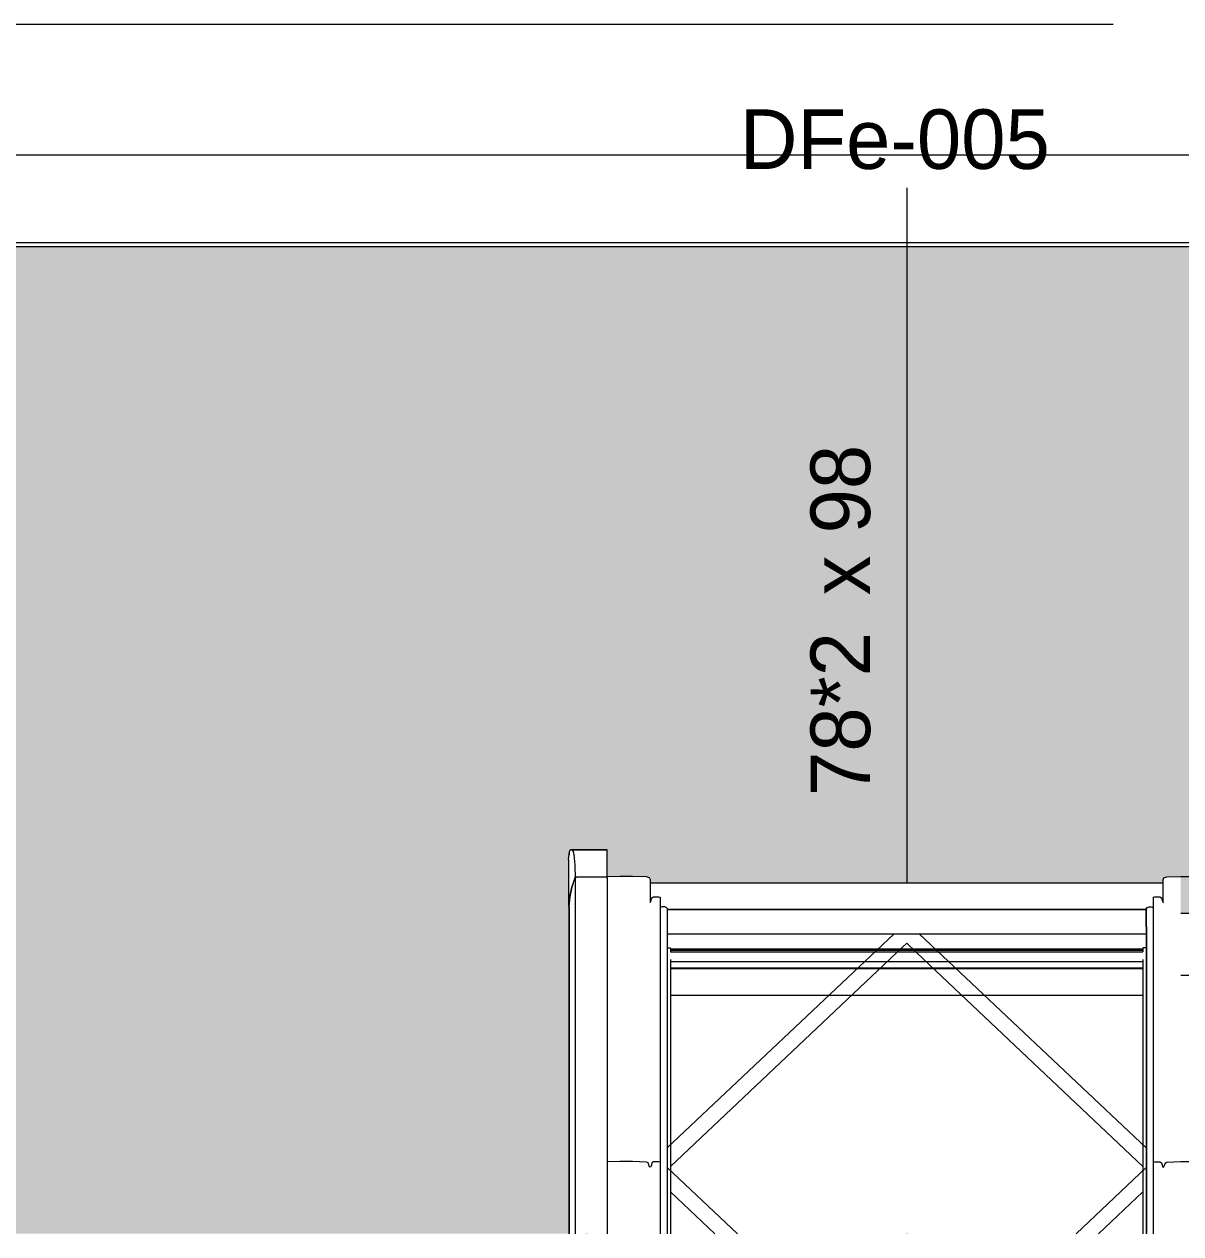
# Model space of a CAD drawing. Header units: metres. Extents: x -3 to 171, y -23 to 41.
# Drawn here: x 15.529 to 16.985, y -22.523 to -21 of the extents above; entities that cross this region are included whole.
import ezdxf

# ---------------------------------------------------------------- set-up
doc = ezdxf.new("R2010")
doc.units = ezdxf.units.M
doc.header["$MEASUREMENT"] = 0
doc.set_wipeout_variables(frame=1)
for name, pattern in [('Achse', [0.004, 0.002, -0.001, 0, -0.001]), ('Schnittlinie', [0.006, 0.003, -0.0015, 0, -0.0015]), ('Wipeout_Contour', [1, 0, -1])]:
    doc.linetypes.add(name, pattern=pattern)
for name, color, linetype in [('5._2.DG PP STG1_1_000 Achsraster', 7, 'Continuous'), ('5._2.DG PP STG1_1_325 Dachfenster', 7, 'Continuous'), ('5._2.DG PP STG1_1_330 Dachaufbau', 7, 'Continuous'), ('5._2.DG PP STG1_1_611 Entwässerung', 7, 'Continuous'), ('5._2.DG PP STG1_1_851 Marker Schnitt', 7, 'Continuous')]:
    doc.layers.add(name, color=color, linetype=linetype)
doc.styles.add('ERSTELLTER_STIL_2', font='')
doc.styles.get('ERSTELLTER_STIL_2').set_extended_font_data('Eurostile')

msp = doc.modelspace()

# ---------------------------------------------------------------- linework, layer by layer
at = {"layer": '5._2.DG PP STG1_1_000 Achsraster', "color": 5, "linetype": 'Achse', "lineweight": 0, "ltscale": 1000}
msp.add_line((-1.5, -21), (21, -21), dxfattribs=at)
at = {"layer": '5._2.DG PP STG1_1_325 Dachfenster', "color": 7, "linetype": 'Continuous', "lineweight": 13, "ltscale": 1000}
msp.add_line((16.64, -21.206), (16.64, -22.5231), dxfattribs=at)
at = {"layer": '5._2.DG PP STG1_1_325 Dachfenster', "color": 7, "linetype": 'Continuous', "lineweight": 13, "ltscale": 1000, "true_color": 0xf4f4f4, "flags": 128}
for points in [[(16.9373, -22.2425), (16.3427, -22.2425)], [(16.3427, -22.2868), (16.9373, -22.2868)]]:
    msp.add_lwpolyline(points, dxfattribs=at)
at = {"layer": '5._2.DG PP STG1_1_330 Dachaufbau', "color": 7, "linetype": 'Continuous', "lineweight": 18, "ltscale": 1000, "flags": 128}
msp.add_lwpolyline([(12.3209, -21.2798), (18.9306, -21.2798)], dxfattribs=at)
at = {"layer": '5._2.DG PP STG1_1_611 Entwässerung', "color": 171, "linetype": 'Continuous', "lineweight": 13, "ltscale": 1000, "true_color": 0x6c6cff, "flags": 128}
msp.add_lwpolyline([(15.475, -21.275), (18.8887, -21.275), (18.8887, -21.165), (15.475, -21.165)], close=True, dxfattribs=at)

# ---------------------------------------------------------------- texts
at = {"layer": '5._2.DG PP STG1_1_325 Dachfenster', "color": 7, "linetype": 'Continuous', "lineweight": 13, "insert": (16.43, -21.1833), "char_height": 0.075, "attachment_point": 7, "style": 'ERSTELLTER_STIL_2'}
msp.add_mtext('\\A1;{\\pql;\\pt0;\\fEurostile|b0|i0|c0|p0;\\W1.000000;DFe-005\\fEurostile|b0|i0|c0|p0;\\W1.000000;\\fEurostile|b0|i0|c0|p0;\\W1.000000;\\fEurostile|b0|i0|c0|p0;\\W1.000000;}', dxfattribs=at)
at = {"layer": '5._2.DG PP STG1_1_325 Dachfenster', "color": 7, "linetype": 'Continuous', "lineweight": 13, "insert": (16.6158, -21.9718), "char_height": 0.075, "attachment_point": 7, "rotation": 90, "style": 'ERSTELLTER_STIL_2'}
msp.add_mtext('\\A1;{\\pql;\\pt0;\\fEurostile|b0|i0|c0|p0;\\W1.000000;78*2\\fEurostile|b0|i0|c0|p0;\\W1.000000;\\A1{\\H.66x;\\S^  ;}\\fEurostile|b0|i0|c0|p0;\\W1.000000; x 98\\fEurostile|b0|i0|c0|p0;\\W1.000000;\\A1{\\H.66x;\\S^  ;}}', dxfattribs=at)

# ---------------------------------------------------------------- next in the draw order: wipeouts: each hides what was drawn before it
at = {"color": 254, "linetype": 'Wipeout_Contour', "lineweight": 0, "ltscale": 111.871495}
msp.add_wipeout([(17.8969, -22.1198), (16.2369, -22.1198), (16.2369, -22.1446), (17.8969, -22.1446)], dxfattribs=at).dxf.layer = '5._2.DG PP STG1_1_330 Dachaufbau'

# ---------------------------------------------------------------- next in the draw order: hatches: boundary and pattern name
at = {"layer": '5._2.DG PP STG1_1_330 Dachaufbau', "linetype": 'Continuous', "lineweight": 0, "true_color": 0x000000}
msp.add_hatch(color=18, dxfattribs=at).paths.add_polyline_path([(12.3209, -21.2798), (12.3209, -21.295), (15.475, -21.295), (15.475, -22.5231), (16.2369, -22.5231), (16.2369, -22.1198), (17.8969, -22.1198), (17.8969, -22.5231), (18.9253, -22.5231), (18.9306, -21.2798)])

# ---------------------------------------------------------------- next in the draw order: linework, layer by layer
at = {"layer": '5._2.DG PP STG1_1_330 Dachaufbau', "color": 7, "linetype": 'Continuous', "lineweight": 18, "ltscale": 1000, "flags": 128}
msp.add_lwpolyline([(17.8969, -22.1198), (16.2369, -22.1198)], dxfattribs=at)
at = {"layer": '5._2.DG PP STG1_1_851 Marker Schnitt', "color": 7, "linetype": 'Schnittlinie', "lineweight": 13, "ltscale": 1000}
msp.add_line((5.8845, -22.1233), (19.85, -22.1233), dxfattribs=at)

# ---------------------------------------------------------------- next in the draw order: wipeouts: each hides what was drawn before it
at = {"color": 254, "linetype": 'Wipeout_Contour', "lineweight": 0, "ltscale": 136.496832}
msp.add_wipeout([(16.2143, -22.0517), (16.2143, -22.1111), (16.2156, -22.0989), (16.2156, -22.0421), (16.2151, -22.0452)], dxfattribs=at).dxf.layer = '5._2.DG PP STG1_1_325 Dachfenster'
at = {"color": 254, "linetype": 'Wipeout_Contour', "lineweight": 0, "ltscale": 83.578569}
msp.add_wipeout([(16.3385, -22.1148), (16.9415, -22.1148), (16.3385, -22.1145)], dxfattribs=at).dxf.layer = '5._2.DG PP STG1_1_325 Dachfenster'
at = {"color": 254, "linetype": 'Wipeout_Contour', "lineweight": 0, "ltscale": 110.77693}
msp.add_wipeout([(16.3385, -22.1297), (16.9415, -22.1297), (16.9415, -22.1254), (16.3385, -22.1254)], dxfattribs=at).dxf.layer = '5._2.DG PP STG1_1_325 Dachfenster'
at = {"color": 254, "linetype": 'Wipeout_Contour', "lineweight": 0, "ltscale": 111.018829}
msp.add_wipeout([(16.2787, -22.4321), (16.2628, -22.4326), (16.2628, -22.5231), (16.2787, -22.5231)], dxfattribs=at).dxf.layer = '5._2.DG PP STG1_1_325 Dachfenster'
at = {"color": 254, "linetype": 'Wipeout_Contour', "lineweight": 0, "ltscale": 111.137043}
msp.add_wipeout([(16.3171, -22.4391), (16.3171, -22.5231), (16.3179, -22.5231), (16.3179, -22.4388)], dxfattribs=at).dxf.layer = '5._2.DG PP STG1_1_325 Dachfenster'
at = {"color": 254, "linetype": 'Wipeout_Contour', "lineweight": 0, "ltscale": 112.672954}
msp.add_wipeout([(16.9629, -22.4391), (16.9629, -22.5231), (16.9637, -22.5231), (16.9637, -22.4389)], dxfattribs=at).dxf.layer = '5._2.DG PP STG1_1_325 Dachfenster'
at = {"color": 254, "linetype": 'Wipeout_Contour', "lineweight": 0, "ltscale": 112.050557}
msp.add_wipeout([(17.8969, -22.1799), (16.2369, -22.1799), (16.2369, -22.1976), (17.8969, -22.1976)], dxfattribs=at).dxf.layer = '5._2.DG PP STG1_1_330 Dachaufbau'

# ---------------------------------------------------------------- next in the draw order: linework, layer by layer
at = {"layer": '5._2.DG PP STG1_1_330 Dachaufbau', "color": 7, "linetype": 'Continuous', "lineweight": 18, "ltscale": 1000, "flags": 128}
msp.add_lwpolyline([(16.2369, -22.1976), (17.8969, -22.1976)], dxfattribs=at)

# ---------------------------------------------------------------- next in the draw order: wipeouts: each hides what was drawn before it
at = {"color": 254, "linetype": 'Wipeout_Contour', "lineweight": 0, "ltscale": 163.520331}
msp.add_wipeout([(16.2156, -22.0989), (16.2183, -22.0867), (16.2183, -22.0394), (16.2173, -22.0391), (16.216, -22.0409), (16.2156, -22.0421)], dxfattribs=at).dxf.layer = '5._2.DG PP STG1_1_325 Dachfenster'
at = {"color": 254, "linetype": 'Wipeout_Contour', "lineweight": 0, "ltscale": 111.134598}
msp.add_wipeout([(16.3163, -22.4389), (16.3163, -22.5231), (16.3171, -22.5231), (16.3171, -22.4391)], dxfattribs=at).dxf.layer = '5._2.DG PP STG1_1_325 Dachfenster'
at = {"color": 254, "linetype": 'Wipeout_Contour', "lineweight": 0, "ltscale": 112.671686}
msp.add_wipeout([(16.9621, -22.4388), (16.9621, -22.5231), (16.9629, -22.5231), (16.9629, -22.4391)], dxfattribs=at).dxf.layer = '5._2.DG PP STG1_1_325 Dachfenster'
at = {"color": 254, "linetype": 'Wipeout_Contour', "lineweight": 0, "ltscale": 111.966853}
msp.add_wipeout([(17.8969, -22.1446), (16.2369, -22.1446), (16.2369, -22.1799), (17.8969, -22.1799)], dxfattribs=at).dxf.layer = '5._2.DG PP STG1_1_330 Dachaufbau'

# ---------------------------------------------------------------- next in the draw order: linework, layer by layer
at = {"layer": '5._2.DG PP STG1_1_330 Dachaufbau', "color": 7, "linetype": 'Continuous', "lineweight": 18, "ltscale": 1000, "flags": 128}
msp.add_lwpolyline([(16.2369, -22.1198), (16.2369, -22.5231)], dxfattribs=at)

# ---------------------------------------------------------------- next in the draw order: wipeouts: each hides what was drawn before it
at = {"color": 254, "linetype": 'Wipeout_Contour', "lineweight": 0, "ltscale": 83.652219}
msp.add_wipeout([(16.3386, -22.1454), (16.9414, -22.1454), (16.3386, -22.1453)], dxfattribs=at).dxf.layer = '5._2.DG PP STG1_1_325 Dachfenster'
at = {"color": 254, "linetype": 'Wipeout_Contour', "lineweight": 0, "ltscale": 111.171892}
msp.add_wipeout([(16.3143, -22.4337), (16.3143, -22.5231), (16.3163, -22.5231), (16.3163, -22.4389)], dxfattribs=at).dxf.layer = '5._2.DG PP STG1_1_325 Dachfenster'
at = {"color": 254, "linetype": 'Wipeout_Contour', "lineweight": 0, "ltscale": 112.715381}
msp.add_wipeout([(16.9637, -22.4389), (16.9637, -22.5231), (16.9657, -22.5231), (16.9657, -22.4337)], dxfattribs=at).dxf.layer = '5._2.DG PP STG1_1_325 Dachfenster'

# ---------------------------------------------------------------- next in the draw order: wipeouts: each hides what was drawn before it
at = {"color": 254, "linetype": 'Wipeout_Contour', "lineweight": 0, "ltscale": 110.810323}
msp.add_wipeout([(16.3386, -22.1375), (16.3386, -22.1385), (16.9414, -22.1385), (16.9414, -22.1375)], dxfattribs=at).dxf.layer = '5._2.DG PP STG1_1_325 Dachfenster'
at = {"color": 254, "linetype": 'Wipeout_Contour', "lineweight": 0, "ltscale": 111.178354}
msp.add_wipeout([(16.3179, -22.4388), (16.3179, -22.5231), (16.3192, -22.5231), (16.3192, -22.4337)], dxfattribs=at).dxf.layer = '5._2.DG PP STG1_1_325 Dachfenster'
at = {"color": 254, "linetype": 'Wipeout_Contour', "lineweight": 0, "ltscale": 112.708401}
msp.add_wipeout([(16.9608, -22.4337), (16.9608, -22.5231), (16.9621, -22.5231), (16.9621, -22.4388)], dxfattribs=at).dxf.layer = '5._2.DG PP STG1_1_325 Dachfenster'

# ---------------------------------------------------------------- next in the draw order: wipeouts: each hides what was drawn before it
at = {"color": 254, "linetype": 'Wipeout_Contour', "lineweight": 0, "ltscale": 110.813021}
msp.add_wipeout([(16.3386, -22.1385), (16.3386, -22.1391), (16.9414, -22.1391), (16.9414, -22.1385)], dxfattribs=at).dxf.layer = '5._2.DG PP STG1_1_325 Dachfenster'
at = {"color": 254, "linetype": 'Wipeout_Contour', "lineweight": 0, "ltscale": 111.125064}
msp.add_wipeout([(16.3125, -22.4327), (16.3125, -22.5231), (16.3143, -22.5231), (16.3143, -22.4337)], dxfattribs=at).dxf.layer = '5._2.DG PP STG1_1_325 Dachfenster'
at = {"color": 254, "linetype": 'Wipeout_Contour', "lineweight": 0, "ltscale": 112.678985}
msp.add_wipeout([(16.9657, -22.4337), (16.9657, -22.5231), (16.9675, -22.5231), (16.9675, -22.4327)], dxfattribs=at).dxf.layer = '5._2.DG PP STG1_1_325 Dachfenster'

# ---------------------------------------------------------------- next in the draw order: wipeouts: each hides what was drawn before it
at = {"color": 254, "linetype": 'Wipeout_Contour', "lineweight": 0, "ltscale": 110.81517}
msp.add_wipeout([(16.3386, -22.1391), (16.3386, -22.1399), (16.9414, -22.1399), (16.9414, -22.1391)], dxfattribs=at).dxf.layer = '5._2.DG PP STG1_1_325 Dachfenster'
at = {"color": 254, "linetype": 'Wipeout_Contour', "lineweight": 0, "ltscale": 111.142502}
msp.add_wipeout([(16.3192, -22.4337), (16.3192, -22.5231), (16.3213, -22.5231), (16.3213, -22.4324)], dxfattribs=at).dxf.layer = '5._2.DG PP STG1_1_325 Dachfenster'
at = {"color": 254, "linetype": 'Wipeout_Contour', "lineweight": 0, "ltscale": 112.664257}
msp.add_wipeout([(16.9587, -22.5231), (16.9608, -22.5231), (16.9608, -22.4337), (16.9587, -22.4324)], dxfattribs=at).dxf.layer = '5._2.DG PP STG1_1_325 Dachfenster'

# ---------------------------------------------------------------- next in the draw order: wipeouts: each hides what was drawn before it
at = {"color": 254, "linetype": 'Wipeout_Contour', "lineweight": 0, "ltscale": 110.825085}
msp.add_wipeout([(16.3386, -22.1453), (16.9414, -22.1453), (16.9414, -22.1399), (16.3386, -22.1399)], dxfattribs=at).dxf.layer = '5._2.DG PP STG1_1_325 Dachfenster'
at = {"color": 254, "linetype": 'Wipeout_Contour', "lineweight": 0, "ltscale": 111.09678}
msp.add_wipeout([(16.2949, -22.4321), (16.2949, -22.5231), (16.3125, -22.5231), (16.3125, -22.4327)], dxfattribs=at).dxf.layer = '5._2.DG PP STG1_1_325 Dachfenster'
at = {"color": 254, "linetype": 'Wipeout_Contour', "lineweight": 0, "ltscale": 111.140638}
msp.add_wipeout([(16.3213, -22.5231), (16.3279, -22.5231), (16.3279, -22.4324), (16.3213, -22.4324)], dxfattribs=at).dxf.layer = '5._2.DG PP STG1_1_325 Dachfenster'
at = {"color": 254, "linetype": 'Wipeout_Contour', "lineweight": 0, "ltscale": 112.64162}
msp.add_wipeout([(16.9587, -22.4324), (16.9521, -22.4324), (16.9521, -22.5231), (16.9587, -22.5231)], dxfattribs=at).dxf.layer = '5._2.DG PP STG1_1_325 Dachfenster'
at = {"color": 254, "linetype": 'Wipeout_Contour', "lineweight": 0, "ltscale": 112.697033}
msp.add_wipeout([(16.9675, -22.4327), (16.9675, -22.5231), (16.9851, -22.5231), (16.9851, -22.4321)], dxfattribs=at).dxf.layer = '5._2.DG PP STG1_1_325 Dachfenster'

# ---------------------------------------------------------------- next in the draw order: wipeouts: each hides what was drawn before it
at = {"color": 254, "linetype": 'Wipeout_Contour', "lineweight": 0, "ltscale": 110.464276}
msp.add_wipeout([(16.3171, -22.1054), (16.3171, -22.4391), (16.3179, -22.4388), (16.3179, -22.1051)], dxfattribs=at).dxf.layer = '5._2.DG PP STG1_1_325 Dachfenster'
at = {"color": 254, "linetype": 'Wipeout_Contour', "lineweight": 0, "ltscale": 112.008189}
msp.add_wipeout([(16.9629, -22.1054), (16.9621, -22.1051), (16.9621, -22.4388), (16.9629, -22.4391)], dxfattribs=at).dxf.layer = '5._2.DG PP STG1_1_325 Dachfenster'
at = {"color": 254, "linetype": 'Wipeout_Contour', "lineweight": 0, "ltscale": 110.791858}
msp.add_wipeout([(16.3385, -22.1347), (16.9415, -22.1347), (16.9415, -22.1297), (16.3385, -22.1297)], dxfattribs=at).dxf.layer = '5._2.DG PP STG1_1_325 Dachfenster'
at = {"color": 254, "linetype": 'Wipeout_Contour', "lineweight": 0, "ltscale": 111.051584}
msp.add_wipeout([(16.2949, -22.4321), (16.2787, -22.4321), (16.2787, -22.5231), (16.2949, -22.5231)], dxfattribs=at).dxf.layer = '5._2.DG PP STG1_1_325 Dachfenster'
at = {"color": 254, "linetype": 'Wipeout_Contour', "lineweight": 0, "ltscale": 111.15537}
msp.add_wipeout([(16.3279, -22.4324), (16.3279, -22.5231), (16.3298, -22.5231), (16.3298, -22.4329)], dxfattribs=at).dxf.layer = '5._2.DG PP STG1_1_325 Dachfenster'
at = {"color": 254, "linetype": 'Wipeout_Contour', "lineweight": 0, "ltscale": 112.635968}
msp.add_wipeout([(16.9502, -22.4329), (16.9502, -22.5231), (16.9521, -22.5231), (16.9521, -22.4324)], dxfattribs=at).dxf.layer = '5._2.DG PP STG1_1_325 Dachfenster'

# ---------------------------------------------------------------- next in the draw order: wipeouts: each hides what was drawn before it
at = {"color": 254, "linetype": 'Wipeout_Contour', "lineweight": 0, "ltscale": 110.332749}
msp.add_wipeout([(16.2628, -22.4326), (16.2787, -22.4321), (16.2787, -22.0984), (16.2628, -22.0989)], dxfattribs=at).dxf.layer = '5._2.DG PP STG1_1_325 Dachfenster'
at = {"color": 254, "linetype": 'Wipeout_Contour', "lineweight": 0, "ltscale": 110.386004}
msp.add_wipeout([(16.3163, -22.4389), (16.3171, -22.4391), (16.3171, -22.1054), (16.3164, -22.1052)], dxfattribs=at).dxf.layer = '5._2.DG PP STG1_1_325 Dachfenster'
at = {"color": 254, "linetype": 'Wipeout_Contour', "lineweight": 0, "ltscale": 110.753199}
msp.add_wipeout([(16.3385, -22.1148), (16.3385, -22.1254), (16.9415, -22.1254), (16.9415, -22.1148)], dxfattribs=at).dxf.layer = '5._2.DG PP STG1_1_325 Dachfenster'
at = {"color": 254, "linetype": 'Wipeout_Contour', "lineweight": 0, "ltscale": 139.249504}
msp.add_wipeout([(16.9636, -22.1052), (16.9629, -22.1054), (16.9629, -22.4391), (16.9637, -22.4389), (16.9637, -22.1052)], dxfattribs=at).dxf.layer = '5._2.DG PP STG1_1_325 Dachfenster'
at = {"color": 254, "linetype": 'Wipeout_Contour', "lineweight": 0, "ltscale": 166.221802}
msp.add_wipeout([(16.3385, -22.1355), (16.3385, -22.1364), (16.3386, -22.1375), (16.9414, -22.1375), (16.9414, -22.1367), (16.9415, -22.1355)], dxfattribs=at).dxf.layer = '5._2.DG PP STG1_1_325 Dachfenster'

# ---------------------------------------------------------------- next in the draw order: wipeouts: each hides what was drawn before it
at = {"color": 254, "linetype": 'Wipeout_Contour', "lineweight": 0, "ltscale": 110.450586}
msp.add_wipeout([(16.3163, -22.1052), (16.3143, -22.1), (16.3143, -22.4337), (16.3163, -22.4389)], dxfattribs=at).dxf.layer = '5._2.DG PP STG1_1_325 Dachfenster'
at = {"color": 254, "linetype": 'Wipeout_Contour', "lineweight": 0, "ltscale": 112.004588}
msp.add_wipeout([(16.9637, -22.1052), (16.9637, -22.4389), (16.9657, -22.4337), (16.9657, -22.1)], dxfattribs=at).dxf.layer = '5._2.DG PP STG1_1_325 Dachfenster'
at = {"color": 254, "linetype": 'Wipeout_Contour', "lineweight": 0, "ltscale": 110.801165}
msp.add_wipeout([(16.3385, -22.1355), (16.9415, -22.1355), (16.9415, -22.1347), (16.3385, -22.1347)], dxfattribs=at).dxf.layer = '5._2.DG PP STG1_1_325 Dachfenster'

# ---------------------------------------------------------------- next in the draw order: wipeouts: each hides what was drawn before it
at = {"color": 254, "linetype": 'Wipeout_Contour', "lineweight": 0, "ltscale": 110.457582}
msp.add_wipeout([(16.3179, -22.1051), (16.3179, -22.4388), (16.3192, -22.4337), (16.3192, -22.1)], dxfattribs=at).dxf.layer = '5._2.DG PP STG1_1_325 Dachfenster'
at = {"color": 254, "linetype": 'Wipeout_Contour', "lineweight": 0, "ltscale": 111.997055}
msp.add_wipeout([(16.9608, -22.1), (16.9608, -22.4337), (16.9621, -22.4388), (16.9621, -22.1051)], dxfattribs=at).dxf.layer = '5._2.DG PP STG1_1_325 Dachfenster'

# ---------------------------------------------------------------- next in the draw order: wipeouts: each hides what was drawn before it
at = {"color": 254, "linetype": 'Wipeout_Contour', "lineweight": 0, "ltscale": 110.451567}
msp.add_wipeout([(16.3192, -22.1), (16.3192, -22.4337), (16.3213, -22.4324), (16.3213, -22.0987)], dxfattribs=at).dxf.layer = '5._2.DG PP STG1_1_325 Dachfenster'
at = {"color": 254, "linetype": 'Wipeout_Contour', "lineweight": 0, "ltscale": 111.999656}
msp.add_wipeout([(16.9657, -22.4337), (16.9675, -22.4327), (16.9675, -22.099), (16.9657, -22.1)], dxfattribs=at).dxf.layer = '5._2.DG PP STG1_1_325 Dachfenster'

# ---------------------------------------------------------------- next in the draw order: wipeouts: each hides what was drawn before it
at = {"color": 254, "linetype": 'Wipeout_Contour', "lineweight": 0, "ltscale": 110.435997}
msp.add_wipeout([(16.3125, -22.099), (16.3125, -22.4327), (16.3143, -22.4337), (16.3143, -22.1)], dxfattribs=at).dxf.layer = '5._2.DG PP STG1_1_325 Dachfenster'
at = {"color": 254, "linetype": 'Wipeout_Contour', "lineweight": 0, "ltscale": 110.470594}
msp.add_wipeout([(16.3279, -22.0987), (16.3279, -22.4324), (16.3298, -22.4329), (16.3298, -22.0992)], dxfattribs=at).dxf.layer = '5._2.DG PP STG1_1_325 Dachfenster'
at = {"color": 254, "linetype": 'Wipeout_Contour', "lineweight": 0, "ltscale": 111.970162}
msp.add_wipeout([(16.9521, -22.0987), (16.9521, -22.4324), (16.9587, -22.4324), (16.9587, -22.0987)], dxfattribs=at).dxf.layer = '5._2.DG PP STG1_1_325 Dachfenster'

# ---------------------------------------------------------------- next in the draw order: wipeouts: each hides what was drawn before it
at = {"color": 254, "linetype": 'Wipeout_Contour', "lineweight": 0, "ltscale": 110.410719}
msp.add_wipeout([(16.2949, -22.0984), (16.2949, -22.4321), (16.3125, -22.4327), (16.3125, -22.099)], dxfattribs=at).dxf.layer = '5._2.DG PP STG1_1_325 Dachfenster'
at = {"color": 254, "linetype": 'Wipeout_Contour', "lineweight": 0, "ltscale": 110.46002}
msp.add_wipeout([(16.3279, -22.0987), (16.3213, -22.0987), (16.3213, -22.4324), (16.3279, -22.4324)], dxfattribs=at).dxf.layer = '5._2.DG PP STG1_1_325 Dachfenster'
at = {"color": 254, "linetype": 'Wipeout_Contour', "lineweight": 0, "ltscale": 111.982664}
msp.add_wipeout([(16.9587, -22.0987), (16.9587, -22.4324), (16.9608, -22.4337), (16.9608, -22.1)], dxfattribs=at).dxf.layer = '5._2.DG PP STG1_1_325 Dachfenster'

# ---------------------------------------------------------------- next in the draw order: linework, layer by layer
at = {"layer": '5._2.DG PP STG1_1_325 Dachfenster', "color": 7, "linetype": 'Continuous', "lineweight": 13, "ltscale": 1000, "flags": 128}
for points in [[(16.3143, -22.4337), (16.3125, -22.4327)], [(16.3163, -22.4389), (16.3143, -22.4337)], [(16.3192, -22.4337), (16.3179, -22.4388)], [(16.3213, -22.4324), (16.3192, -22.4337)], [(16.3171, -22.4391), (16.3163, -22.4389)], [(16.3179, -22.4388), (16.3171, -22.4391)]]:
    msp.add_lwpolyline(points, dxfattribs=at)

# ---------------------------------------------------------------- next in the draw order: wipeouts: each hides what was drawn before it
at = {"color": 254, "linetype": 'Wipeout_Contour', "lineweight": 0, "ltscale": 109.592842}
msp.add_wipeout([(16.3143, -22.1), (16.3163, -22.1051), (16.3173, -22.0775), (16.3163, -22.0747)], dxfattribs=at).dxf.layer = '5._2.DG PP STG1_1_325 Dachfenster'
at = {"color": 254, "linetype": 'Wipeout_Contour', "lineweight": 0, "ltscale": 110.369857}
msp.add_wipeout([(16.2787, -22.4321), (16.2949, -22.4321), (16.2949, -22.0984), (16.2787, -22.0984)], dxfattribs=at).dxf.layer = '5._2.DG PP STG1_1_325 Dachfenster'
at = {"color": 254, "linetype": 'Wipeout_Contour', "lineweight": 0, "ltscale": 111.960526}
msp.add_wipeout([(16.9502, -22.0992), (16.9502, -22.4329), (16.9521, -22.4324), (16.9521, -22.0987)], dxfattribs=at).dxf.layer = '5._2.DG PP STG1_1_325 Dachfenster'
at = {"color": 254, "linetype": 'Wipeout_Contour', "lineweight": 0, "ltscale": 112.020906}
msp.add_wipeout([(16.9675, -22.4327), (16.9851, -22.4321), (16.9851, -22.0984), (16.9675, -22.099)], dxfattribs=at).dxf.layer = '5._2.DG PP STG1_1_325 Dachfenster'

# ---------------------------------------------------------------- next in the draw order: linework, layer by layer
at = {"layer": '5._2.DG PP STG1_1_325 Dachfenster', "color": 7, "linetype": 'Continuous', "lineweight": 13, "ltscale": 1000, "flags": 128}
for points in [[(16.9587, -22.4324), (16.9608, -22.4337)], [(16.9608, -22.4337), (16.9621, -22.4388)], [(16.9637, -22.4389), (16.9657, -22.4337)], [(16.9657, -22.4337), (16.9675, -22.4327)], [(16.9675, -22.4327), (16.9851, -22.4321), (17.0013, -22.4321), (17.0172, -22.4326)], [(16.9621, -22.4388), (16.9629, -22.4391)], [(16.9629, -22.4391), (16.9637, -22.4389)]]:
    msp.add_lwpolyline(points, dxfattribs=at)

# ---------------------------------------------------------------- next in the draw order: wipeouts: each hides what was drawn before it
at = {"color": 254, "linetype": 'Wipeout_Contour', "lineweight": 0, "ltscale": 109.747323}
msp.add_wipeout([(16.2628, -22.0736), (16.2628, -22.0989), (16.2787, -22.0984), (16.2787, -22.0731)], dxfattribs=at).dxf.layer = '5._2.DG PP STG1_1_325 Dachfenster'
at = {"color": 254, "linetype": 'Wipeout_Contour', "lineweight": 0, "ltscale": 109.82635}
msp.add_wipeout([(16.3125, -22.0736), (16.2949, -22.0731), (16.2949, -22.0984), (16.3125, -22.099)], dxfattribs=at).dxf.layer = '5._2.DG PP STG1_1_325 Dachfenster'
at = {"color": 254, "linetype": 'Wipeout_Contour', "lineweight": 0, "ltscale": 84.284692}
msp.add_wipeout([(16.9627, -22.0775), (16.9627, -22.1053), (16.9636, -22.1052)], dxfattribs=at).dxf.layer = '5._2.DG PP STG1_1_325 Dachfenster'

# ---------------------------------------------------------------- next in the draw order: wipeouts: each hides what was drawn before it
at = {"color": 254, "linetype": 'Wipeout_Contour', "lineweight": 0, "ltscale": 327.846982}
msp.add_wipeout([(16.2143, -22.1111), (16.2158, -22.0989), (16.2185, -22.0867), (16.2225, -22.0748), (16.2243, -22.0738), (16.2611, -22.0738), (16.2628, -22.0751), (16.2628, -22.0737), (16.2227, -22.0737), (16.2223, -22.0748), (16.2183, -22.0867), (16.2156, -22.0989)], dxfattribs=at).dxf.layer = '5._2.DG PP STG1_1_325 Dachfenster'
at = {"color": 254, "linetype": 'Wipeout_Contour', "lineweight": 0, "ltscale": 109.785188}
msp.add_wipeout([(16.2787, -22.0984), (16.2949, -22.0984), (16.2949, -22.0731), (16.2787, -22.0731)], dxfattribs=at).dxf.layer = '5._2.DG PP STG1_1_325 Dachfenster'
at = {"color": 254, "linetype": 'Wipeout_Contour', "lineweight": 0, "ltscale": 82.303093}
msp.add_wipeout([(16.3125, -22.0736), (16.3125, -22.099), (16.3163, -22.0747)], dxfattribs=at).dxf.layer = '5._2.DG PP STG1_1_325 Dachfenster'
at = {"color": 254, "linetype": 'Wipeout_Contour', "lineweight": 0, "ltscale": 111.563101}
msp.add_wipeout([(16.9627, -22.0775), (16.9637, -22.1051), (16.9657, -22.1), (16.9637, -22.0748)], dxfattribs=at).dxf.layer = '5._2.DG PP STG1_1_325 Dachfenster'

# ---------------------------------------------------------------- next in the draw order: wipeouts: each hides what was drawn before it
at = {"color": 254, "linetype": 'Wipeout_Contour', "lineweight": 0, "ltscale": 218.021556}
msp.add_wipeout([(16.2183, -22.0394), (16.2183, -22.0867), (16.2223, -22.0748), (16.2223, -22.0617), (16.2222, -22.0585), (16.221, -22.046), (16.22, -22.0418), (16.2186, -22.0394)], dxfattribs=at).dxf.layer = '5._2.DG PP STG1_1_325 Dachfenster'
at = {"color": 254, "linetype": 'Wipeout_Contour', "lineweight": 0, "ltscale": 82.77319}
msp.add_wipeout([(16.3163, -22.0747), (16.3125, -22.099), (16.3143, -22.1)], dxfattribs=at).dxf.layer = '5._2.DG PP STG1_1_325 Dachfenster'
at = {"color": 254, "linetype": 'Wipeout_Contour', "lineweight": 0, "ltscale": 83.928645}
msp.add_wipeout([(16.9637, -22.0747), (16.9657, -22.1), (16.9675, -22.099)], dxfattribs=at).dxf.layer = '5._2.DG PP STG1_1_325 Dachfenster'
at = {"color": 254, "linetype": 'Wipeout_Contour', "lineweight": 0, "ltscale": 110.383243}
msp.add_wipeout([(16.2158, -22.0989), (16.2145, -22.1111), (16.2145, -22.5231), (16.2158, -22.5231)], dxfattribs=at).dxf.layer = '5._2.DG PP STG1_1_325 Dachfenster'

# ---------------------------------------------------------------- next in the draw order: wipeouts: each hides what was drawn before it
at = {"color": 254, "linetype": 'Wipeout_Contour', "lineweight": 0, "ltscale": 109.554585}
msp.add_wipeout([(16.221, -22.046), (16.2222, -22.0585), (16.2628, -22.0585), (16.2628, -22.046)], dxfattribs=at).dxf.layer = '5._2.DG PP STG1_1_325 Dachfenster'
at = {"color": 254, "linetype": 'Wipeout_Contour', "lineweight": 0, "ltscale": 82.623824}
msp.add_wipeout([(16.3173, -22.0775), (16.3163, -22.1051), (16.3171, -22.1054)], dxfattribs=at).dxf.layer = '5._2.DG PP STG1_1_325 Dachfenster'
at = {"color": 254, "linetype": 'Wipeout_Contour', "lineweight": 0, "ltscale": 111.444173}
msp.add_wipeout([(16.9851, -22.0731), (16.9675, -22.0736), (16.9675, -22.099), (16.9851, -22.0984)], dxfattribs=at).dxf.layer = '5._2.DG PP STG1_1_325 Dachfenster'
at = {"color": 254, "linetype": 'Wipeout_Contour', "lineweight": 0, "ltscale": 110.367726}
msp.add_wipeout([(16.2185, -22.0867), (16.2158, -22.0989), (16.2158, -22.5231), (16.2185, -22.5231)], dxfattribs=at).dxf.layer = '5._2.DG PP STG1_1_325 Dachfenster'

# ---------------------------------------------------------------- next in the draw order: wipeouts: each hides what was drawn before it
at = {"color": 254, "linetype": 'Wipeout_Contour', "lineweight": 0, "ltscale": 82.689504}
msp.add_wipeout([(16.2173, -22.0391), (16.2183, -22.0394), (16.2628, -22.0394)], dxfattribs=at).dxf.layer = '5._2.DG PP STG1_1_325 Dachfenster'
at = {"color": 254, "linetype": 'Wipeout_Contour', "lineweight": 0, "ltscale": 137.06415}
msp.add_wipeout([(16.2222, -22.0585), (16.2223, -22.0617), (16.2228, -22.0732), (16.2628, -22.0732), (16.2628, -22.0585)], dxfattribs=at).dxf.layer = '5._2.DG PP STG1_1_325 Dachfenster'
at = {"color": 254, "linetype": 'Wipeout_Contour', "lineweight": 0, "ltscale": 82.892081}
msp.add_wipeout([(16.9637, -22.0747), (16.9675, -22.099), (16.9675, -22.0736)], dxfattribs=at).dxf.layer = '5._2.DG PP STG1_1_325 Dachfenster'

# ---------------------------------------------------------------- next in the draw order: wipeouts: each hides what was drawn before it
at = {"color": 254, "linetype": 'Wipeout_Contour', "lineweight": 0, "ltscale": 109.512512}
msp.add_wipeout([(16.2186, -22.0394), (16.22, -22.0418), (16.2628, -22.0418), (16.2628, -22.0394)], dxfattribs=at).dxf.layer = '5._2.DG PP STG1_1_325 Dachfenster'
at = {"color": 254, "linetype": 'Wipeout_Contour', "lineweight": 0, "ltscale": 82.819845}
msp.add_wipeout([(16.2223, -22.0617), (16.2223, -22.0748), (16.2227, -22.0737)], dxfattribs=at).dxf.layer = '5._2.DG PP STG1_1_325 Dachfenster'
at = {"color": 254, "linetype": 'Wipeout_Contour', "lineweight": 0, "ltscale": 110.424029}
msp.add_wipeout([(16.2628, -22.0751), (16.2611, -22.0738), (16.2611, -22.5231), (16.2628, -22.5231)], dxfattribs=at).dxf.layer = '5._2.DG PP STG1_1_325 Dachfenster'
at = {"color": 254, "linetype": 'Wipeout_Contour', "lineweight": 0, "ltscale": 110.649186}
msp.add_wipeout([(16.9627, -22.0811), (16.3173, -22.0811), (16.3173, -22.093), (16.9627, -22.093)], dxfattribs=at).dxf.layer = '5._2.DG PP STG1_1_325 Dachfenster'

# ---------------------------------------------------------------- next in the draw order: wipeouts: each hides what was drawn before it
at = {"color": 254, "linetype": 'Wipeout_Contour', "lineweight": 0, "ltscale": 109.530049}
msp.add_wipeout([(16.2628, -22.0418), (16.22, -22.0418), (16.221, -22.046), (16.2628, -22.046)], dxfattribs=at).dxf.layer = '5._2.DG PP STG1_1_325 Dachfenster'
at = {"color": 254, "linetype": 'Wipeout_Contour', "lineweight": 0, "ltscale": 110.355412}
msp.add_wipeout([(16.2225, -22.0748), (16.2185, -22.0867), (16.2185, -22.5231), (16.2225, -22.5231)], dxfattribs=at).dxf.layer = '5._2.DG PP STG1_1_325 Dachfenster'
at = {"color": 254, "linetype": 'Wipeout_Contour', "lineweight": 0, "ltscale": 83.486438}
msp.add_wipeout([(16.3173, -22.0811), (16.9627, -22.0811), (16.3173, -22.081)], dxfattribs=at).dxf.layer = '5._2.DG PP STG1_1_325 Dachfenster'
at = {"color": 254, "linetype": 'Wipeout_Contour', "lineweight": 0, "ltscale": 443.236709}
msp.add_wipeout([(16.9627, -22.093), (16.3173, -22.093), (16.3173, -22.1053), (16.3179, -22.1051), (16.3192, -22.1), (16.3213, -22.0987), (16.3279, -22.0987), (16.3298, -22.0992), (16.3298, -22.1076), (16.9502, -22.1076), (16.9502, -22.0992), (16.9521, -22.0987), (16.9587, -22.0987), (16.9608, -22.1), (16.9621, -22.1051), (16.9627, -22.1053)], dxfattribs=at).dxf.layer = '5._2.DG PP STG1_1_325 Dachfenster'

# ---------------------------------------------------------------- next in the draw order: linework, layer by layer
at = {"layer": '5._2.DG PP STG1_1_325 Dachfenster', "color": 7, "linetype": 'Continuous', "lineweight": 13, "ltscale": 1000, "flags": 128}
for points in [[(16.2173, -22.0391), (16.2628, -22.0391)], [(16.2143, -22.0517), (16.2143, -22.1111)], [(16.3173, -22.0775), (16.3163, -22.0747)], [(16.3173, -22.1053), (16.3173, -22.0775)], [(16.3173, -22.081), (16.9627, -22.081)], [(16.9627, -22.0775), (16.9637, -22.0747)], [(16.9627, -22.1053), (16.9627, -22.0775)], [(16.9637, -22.0747), (16.9675, -22.0736), (16.9851, -22.0731), (17.0013, -22.0731), (17.0172, -22.0736)], [(16.3179, -22.1051), (16.3192, -22.1)], [(16.3192, -22.1), (16.3213, -22.0987)], [(16.3213, -22.0987), (16.3279, -22.0987), (16.3298, -22.0992)], [(16.9502, -22.0992), (16.9521, -22.0987), (16.9587, -22.0987)], [(16.9587, -22.0987), (16.9608, -22.1)], [(16.9608, -22.1), (16.9621, -22.1051)], [(16.2145, -22.1111), (16.2145, -22.5231)], [(16.3164, -22.1052), (16.3171, -22.1054)], [(16.3171, -22.1054), (16.3179, -22.1051)], [(16.9621, -22.1051), (16.9629, -22.1054)], [(16.9629, -22.1054), (16.9636, -22.1052)]]:
    msp.add_lwpolyline(points, dxfattribs=at)

# ---------------------------------------------------------------- next in the draw order: wipeouts: each hides what was drawn before it
at = {"color": 254, "linetype": 'Wipeout_Contour', "lineweight": 0, "ltscale": 110.376043}
msp.add_wipeout([(16.2611, -22.0738), (16.2243, -22.0738), (16.2243, -22.5231), (16.2611, -22.5231)], dxfattribs=at).dxf.layer = '5._2.DG PP STG1_1_325 Dachfenster'
at = {"color": 254, "linetype": 'Wipeout_Contour', "lineweight": 0, "ltscale": 388.751125}
msp.add_wipeout([(16.9502, -22.1076), (16.3298, -22.1076), (16.3298, -22.1122), (16.3322, -22.1114), (16.3353, -22.1114), (16.3381, -22.1126), (16.3386, -22.1134), (16.3386, -22.1145), (16.9414, -22.1145), (16.9414, -22.1134), (16.9419, -22.1126), (16.9447, -22.1114), (16.9478, -22.1114), (16.9502, -22.1122)], dxfattribs=at).dxf.layer = '5._2.DG PP STG1_1_325 Dachfenster'

# ---------------------------------------------------------------- next in the draw order: linework, layer by layer
at = {"layer": '5._2.DG PP STG1_1_325 Dachfenster', "color": 7, "linetype": 'Continuous', "lineweight": 13, "ltscale": 1000, "flags": 128}
for points in [[(16.2628, -22.0732), (16.2628, -22.0585), (16.2628, -22.046), (16.2628, -22.0418), (16.2628, -22.0394)], [(16.2611, -22.0738), (16.2628, -22.0751)], [(16.3163, -22.0747), (16.3125, -22.0736), (16.2949, -22.0731), (16.2787, -22.0731), (16.2628, -22.0736)], [(16.2628, -22.0751), (16.2628, -22.0737)], [(16.2628, -22.0751), (16.2628, -22.5231)], [(16.3125, -22.4327), (16.2949, -22.4321), (16.2787, -22.4321), (16.2628, -22.4326)]]:
    msp.add_lwpolyline(points, dxfattribs=at)

# ---------------------------------------------------------------- next in the draw order: wipeouts: each hides what was drawn before it
at = {"color": 254, "linetype": 'Wipeout_Contour', "lineweight": 0, "ltscale": 110.332451}
msp.add_wipeout([(16.2243, -22.0738), (16.2225, -22.0748), (16.2225, -22.5231), (16.2243, -22.5231)], dxfattribs=at).dxf.layer = '5._2.DG PP STG1_1_325 Dachfenster'
at = {"color": 254, "linetype": 'Wipeout_Contour', "lineweight": 0, "ltscale": 110.645598}
msp.add_wipeout([(16.3322, -22.1114), (16.3298, -22.1122), (16.3298, -22.5231), (16.3322, -22.5231)], dxfattribs=at).dxf.layer = '5._2.DG PP STG1_1_325 Dachfenster'
at = {"color": 254, "linetype": 'Wipeout_Contour', "lineweight": 0, "ltscale": 112.123058}
msp.add_wipeout([(16.9502, -22.1122), (16.9478, -22.1114), (16.9478, -22.5231), (16.9502, -22.5231)], dxfattribs=at).dxf.layer = '5._2.DG PP STG1_1_325 Dachfenster'

# ---------------------------------------------------------------- next in the draw order: linework, layer by layer
at = {"layer": '5._2.DG PP STG1_1_325 Dachfenster', "color": 7, "linetype": 'Continuous', "lineweight": 13, "ltscale": 1000, "flags": 128}
for points in [[(16.2143, -22.0517), (16.2151, -22.0452), (16.2156, -22.0421), (16.216, -22.0409), (16.2173, -22.0391), (16.2183, -22.0394), (16.22, -22.0418), (16.221, -22.046), (16.2222, -22.0585), (16.2223, -22.0617), (16.2228, -22.0732)], [(16.2227, -22.0737), (16.2223, -22.0748), (16.2183, -22.0867), (16.2156, -22.0989), (16.2143, -22.1111)], [(16.2145, -22.1111), (16.2158, -22.0989), (16.2185, -22.0867), (16.2225, -22.0748)], [(16.2225, -22.0748), (16.2243, -22.0738)], [(16.2225, -22.0748), (16.2225, -22.5231)], [(16.2243, -22.0738), (16.2611, -22.0738)]]:
    msp.add_lwpolyline(points, dxfattribs=at)

# ---------------------------------------------------------------- next in the draw order: wipeouts: each hides what was drawn before it
at = {"color": 254, "linetype": 'Wipeout_Contour', "lineweight": 0, "ltscale": 110.650168}
msp.add_wipeout([(16.3353, -22.1114), (16.3322, -22.1114), (16.3322, -22.5231), (16.3353, -22.5231)], dxfattribs=at).dxf.layer = '5._2.DG PP STG1_1_325 Dachfenster'
at = {"color": 254, "linetype": 'Wipeout_Contour', "lineweight": 0, "ltscale": 139.305088}
msp.add_wipeout([(16.9414, -22.1145), (16.9415, -22.1364), (16.9414, -22.5231), (16.9419, -22.1126), (16.9414, -22.1134)], dxfattribs=at).dxf.layer = '5._2.DG PP STG1_1_325 Dachfenster'

# ---------------------------------------------------------------- next in the draw order: wipeouts: each hides what was drawn before it
at = {"color": 254, "linetype": 'Wipeout_Contour', "lineweight": 0, "ltscale": 110.660173}
msp.add_wipeout([(16.3381, -22.1126), (16.3353, -22.1114), (16.3353, -22.5231), (16.3381, -22.5231)], dxfattribs=at).dxf.layer = '5._2.DG PP STG1_1_325 Dachfenster'
at = {"color": 254, "linetype": 'Wipeout_Contour', "lineweight": 0, "ltscale": 112.110091}
msp.add_wipeout([(16.9447, -22.1114), (16.9419, -22.1126), (16.9419, -22.5231), (16.9447, -22.5231)], dxfattribs=at).dxf.layer = '5._2.DG PP STG1_1_325 Dachfenster'

# ---------------------------------------------------------------- next in the draw order: linework, layer by layer
at = {"layer": '5._2.DG PP STG1_1_325 Dachfenster', "color": 7, "linetype": 'Continuous', "lineweight": 13, "ltscale": 1000, "flags": 128}
for points in [[(16.3298, -22.0992), (16.3298, -22.4329), (16.3298, -22.5231)], [(16.3298, -22.4329), (16.3279, -22.4324), (16.3213, -22.4324)]]:
    msp.add_lwpolyline(points, dxfattribs=at)

# ---------------------------------------------------------------- next in the draw order: wipeouts: each hides what was drawn before it
at = {"color": 254, "linetype": 'Wipeout_Contour', "lineweight": 0, "ltscale": 164.445814}
msp.add_wipeout([(16.3381, -22.1126), (16.3381, -22.5231), (16.3386, -22.5231), (16.3386, -22.1367), (16.3385, -22.1145), (16.3386, -22.1134)], dxfattribs=at).dxf.layer = '5._2.DG PP STG1_1_325 Dachfenster'
at = {"color": 254, "linetype": 'Wipeout_Contour', "lineweight": 0, "ltscale": 112.114367}
msp.add_wipeout([(16.9478, -22.1114), (16.9447, -22.1114), (16.9447, -22.5231), (16.9478, -22.5231)], dxfattribs=at).dxf.layer = '5._2.DG PP STG1_1_325 Dachfenster'

# ---------------------------------------------------------------- next in the draw order: linework, layer by layer
at = {"layer": '5._2.DG PP STG1_1_325 Dachfenster', "color": 7, "linetype": 'Continuous', "lineweight": 13, "ltscale": 1000, "flags": 128}
for points in [[(16.9502, -22.0992), (16.9502, -22.4329), (16.9502, -22.5231)], [(16.3322, -22.1114), (16.3298, -22.1122)], [(16.3353, -22.1114), (16.3322, -22.1114)], [(16.3381, -22.1126), (16.3353, -22.1114)], [(16.3386, -22.1134), (16.3381, -22.1126)], [(16.3385, -22.1145), (16.9415, -22.1145)], [(16.3385, -22.1148), (16.3385, -22.1254), (16.3385, -22.1297), (16.3385, -22.1347), (16.3385, -22.1355), (16.3385, -22.1364)], [(16.3386, -22.1134), (16.3386, -22.1145)], [(16.9414, -22.1134), (16.9419, -22.1126)], [(16.9414, -22.1134), (16.9414, -22.1145)], [(16.9415, -22.1364), (16.9415, -22.1355), (16.9415, -22.1347), (16.9415, -22.1297), (16.9415, -22.1254), (16.9415, -22.1148)], [(16.9419, -22.1126), (16.9447, -22.1114)], [(16.9447, -22.1114), (16.9478, -22.1114)], [(16.9478, -22.1114), (16.9502, -22.1122)], [(16.9502, -22.4329), (16.9521, -22.4324), (16.9587, -22.4324)]]:
    msp.add_lwpolyline(points, dxfattribs=at)

# ---------------------------------------------------------------- next in the draw order: wipeouts: each hides what was drawn before it
at = {"color": 254, "linetype": 'Wipeout_Contour', "lineweight": 0, "ltscale": 82.85907}
msp.add_wipeout([(16.3386, -22.1454), (16.3386, -22.415), (16.6241, -22.1454)], dxfattribs=at).dxf.layer = '5._2.DG PP STG1_1_325 Dachfenster'
at = {"color": 254, "linetype": 'Wipeout_Contour', "lineweight": 0, "ltscale": 83.0125}
msp.add_wipeout([(16.6559, -22.1454), (16.9414, -22.415), (16.9414, -22.1454)], dxfattribs=at).dxf.layer = '5._2.DG PP STG1_1_325 Dachfenster'
at = {"color": 254, "linetype": 'Wipeout_Contour', "lineweight": 0, "ltscale": 84.177995}
msp.add_wipeout([(16.3386, -22.5231), (16.4268, -22.5231), (16.3386, -22.4398)], dxfattribs=at).dxf.layer = '5._2.DG PP STG1_1_325 Dachfenster'
at = {"color": 254, "linetype": 'Wipeout_Contour', "lineweight": 0, "ltscale": 84.540509}
msp.add_wipeout([(16.9414, -22.4398), (16.8532, -22.5231), (16.9414, -22.5231)], dxfattribs=at).dxf.layer = '5._2.DG PP STG1_1_325 Dachfenster'

# ---------------------------------------------------------------- next in the draw order: wipeouts: each hides what was drawn before it
at = {"color": 254, "linetype": 'Wipeout_Contour', "lineweight": 0, "ltscale": 223.93443}
msp.add_wipeout([(16.3386, -22.415), (16.3386, -22.4398), (16.4268, -22.5231), (16.8532, -22.5231), (16.9414, -22.4398), (16.9414, -22.415), (16.6559, -22.1454), (16.6241, -22.1454)], dxfattribs=at).dxf.layer = '5._2.DG PP STG1_1_325 Dachfenster'

# ---------------------------------------------------------------- next in the draw order: linework, layer by layer
at = {"layer": '5._2.DG PP STG1_1_325 Dachfenster', "color": 7, "linetype": 'Continuous', "lineweight": 13, "ltscale": 1000, "flags": 128}
for points in [[(16.3386, -22.1367), (16.3386, -22.5231)], [(16.3386, -22.1453), (16.9414, -22.1453)], [(16.6241, -22.1454), (16.3386, -22.415)], [(16.3386, -22.1454), (16.9414, -22.1454)], [(16.6559, -22.1454), (16.9414, -22.415)], [(16.9414, -22.1367), (16.9414, -22.5231)], [(16.64, -22.1573), (16.6285, -22.1681), (16.6188, -22.1773), (16.3426, -22.4382)], [(16.64, -22.1573), (16.6515, -22.1681), (16.6612, -22.1773), (16.9374, -22.4382)], [(16.3386, -22.1631), (16.3425, -22.1631)], [(16.3426, -22.1681), (16.9374, -22.1681)], [(16.3427, -22.1633), (16.3427, -22.1681)], [(16.3427, -22.1642), (16.9373, -22.1642)], [(16.3427, -22.1659), (16.9373, -22.1659)], [(16.9373, -22.1633), (16.9373, -22.1681)], [(16.9414, -22.1631), (16.9375, -22.1631)], [(16.3427, -22.1775), (16.3427, -22.5231)], [(16.3427, -22.1801), (16.9373, -22.1801)], [(16.3427, -22.1882), (16.9373, -22.1882)], [(16.3427, -22.189), (16.9373, -22.189)], [(16.9373, -22.1775), (16.9373, -22.5231)], [(16.3427, -22.2227), (16.9373, -22.2227)], [(16.4268, -22.5231), (16.3386, -22.4398)], [(16.8532, -22.5231), (16.9414, -22.4398)], [(16.3984, -22.5231), (16.3426, -22.4704)], [(16.8816, -22.5231), (16.9374, -22.4704)]]:
    msp.add_lwpolyline(points, dxfattribs=at)

doc.saveas('drawing.dxf')
